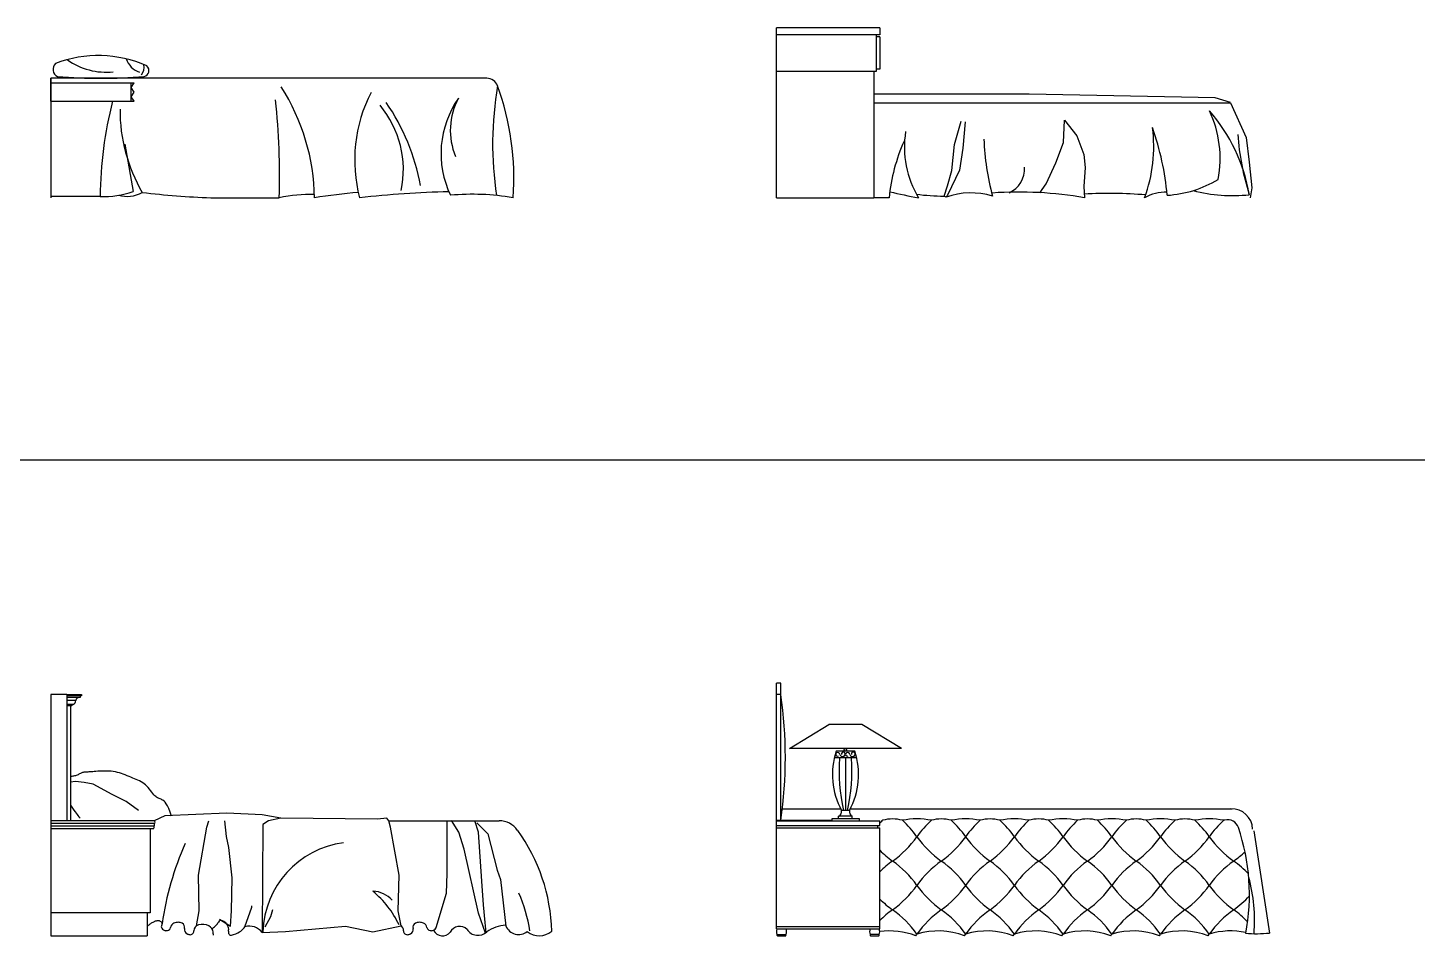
# Model space of a CAD drawing. Header units: millimetres. Extents: x 30176 to 68715, y 55479 to 72995.
# Drawn here: x 50047 to 56095, y 64044 to 68003 of the extents above; entities that cross this region are included whole.
import ezdxf

# ---------------------------------------------------------------- set-up
doc = ezdxf.new("R2010")
doc.units = ezdxf.units.MM
doc.linetypes.add('DASHED2', pattern=[0.375, 0.25, -0.125])
doc.layers.add('www.cad-blocks.net', color=7, linetype='Continuous')

# ---------------------------------------------------------------- blocks, each defined once
blk = doc.blocks.new('A$C09231037')
for p, q in [((1897.6, 520), (0, 520)), ((0, 420), (0, 520)), ((0, 520), (0, 420)), ((0, 500), (362, 500)), ((350, 420), (350, 500)), ((350, 480), (362, 500)), ((362, 460), (350, 480)), ((350, 440), (362, 460)), ((362, 420), (350, 440)), ((0, 420), (362, 420)), ((0, 420), (0, 0)), ((321.5, 232.9), (358.2, 27.7)), ((214.6, 5.3), (0, 5.3)), ((696.3, 0), (994.5, 0))]:
    blk.add_line(p, q)
for centre, radius, start, end in [((206.2, 101.3), 517.8, 65.89884, 111.10118), ((43.9, 559.5), 34.6, 134.01824, 244.91792), ((239.9, 834.8), 288, 234.18581, 276.27341), ((413.9, 632.8), 90.2, 198.26199, 251.89169), ((356.6, 568.2), 50.1, 318.17447, 12.86891), ((400.8, 553.9), 26.3, 281.70521, 49.94007), ((217.6, 2712.6), 2192.6, 265.06923, 274.93077), ((1897.6, 470), 50, 20.03239, 90), ((3430, 234.5), 1506.8, 170.34767, 188.57098), ((846.9, 86.9), 1168.4, 355.73434, 20.03239), ((-2312, 88.1), 3307.7, 358.47453, 5.86186), ((236.7, -11.1), 911, 0.70086, 32.79173), ((1964.6, 164.6), 642.1, 152.75777, 194.8491), ((2119.2, 192.3), 420.8, 145.0106, 205.56789), ((2032.7, 293.2), 293.9, 151.44974, 202.69584), ((1971.1, -10.9), 1756.6, 165.80077, 179.47107), ((1005.6, 379.3), 704.4, 179.49268, 210.38787), ((1091.7, 120.3), 442.9, 348.48217, 39.60706), ((695.6, -112.1), 928.1, 10.24578, 34.59896), ((225.3, 408.9), 403.7, 268.47535, 289.22237), ((331.5, 144.6), 138.6, 254.43224, 298.68108), ((845.4, 3874.9), 3877.8, 263.37425, 267.79594), ((1125.5, -587.9), 602.3, 87.91451, 102.56009), ((1780.5, -4330.9), 4376.9, 95.8002, 98.31202), ((1814.3, -4150.1), 4176.7, 91.11698, 96.46604), ((1835.7, -1011.9), 1027.1, 80.11622, 95.36405)]:
    blk.add_arc(centre, radius, start, end)
blk = doc.blocks.new('A$C2FF713C3')
for p, q in [((0, 1050.5), (0, 0.5)), ((70, 1050.5), (0, 1050.5)), ((70, 1050.5), (70, 500.5)), ((70, 1050.5), (133.7, 1050.5)), ((127.4, 1044.2), (70, 1044.2)), ((125.8, 1038), (70, 1038)), ((127.4, 1038), (125.8, 1038)), ((133.7, 1044.2), (127.4, 1044.2)), ((127.4, 1044.2), (127.4, 1038)), ((133.7, 1050.5), (133.7, 1044.2)), ((108.5, 1024.2), (70, 1024.2)), ((91.3, 1006.7), (70, 1006.7)), ((91.3, 1000.5), (70, 1000.5)), ((85, 1000.5), (85, 500.5)), ((97.5, 1006.7), (91.3, 1006.7)), ((91.3, 1006.7), (91.3, 1000.5)), ((87.4, 693.2), (83.6, 693.1)), ((107.4, 672.2), (85.3, 669.2)), ((91.2, 693.6), (87.4, 693.2)), ((95.1, 694.2), (91.2, 693.6)), ((99, 694.9), (95.1, 694.2)), ((102.9, 695.9), (99, 694.9)), ((106.8, 697), (102.9, 695.9)), ((110.7, 698.3), (106.8, 697)), ((144.4, 667.7), (107.4, 672.2)), ((114.5, 699.7), (110.7, 698.3)), ((118.2, 701.2), (114.5, 699.7)), ((121.8, 702.9), (118.2, 701.2)), ((125.3, 704.5), (121.8, 702.9)), ((128.7, 706.1), (125.3, 704.5)), ((131.9, 707.6), (128.7, 706.1)), ((134.9, 709), (131.9, 707.6)), ((137.8, 710.2), (134.9, 709)), ((140.5, 711.1), (137.8, 710.2)), ((143, 711.8), (140.5, 711.1)), ((145.5, 712.2), (143, 711.8)), ((184.4, 660.3), (144.4, 667.7)), ((148, 712.5), (145.5, 712.2)), ((150.6, 712.6), (148, 712.5)), ((153.6, 712.7), (150.6, 712.6)), ((156.9, 712.7), (153.6, 712.7)), ((160.7, 712.8), (156.9, 712.7)), ((165.1, 713), (160.7, 712.8)), ((170.2, 713.4), (165.1, 713)), ((175.9, 713.9), (170.2, 713.4)), ((182.3, 714.4), (175.9, 713.9)), ((189.2, 715), (182.3, 714.4)), ((196.5, 715.6), (189.2, 715)), ((204.1, 716.2), (196.5, 715.6)), ((212.1, 716.7), (204.1, 716.2)), ((220.3, 717.1), (212.1, 716.7)), ((228.7, 717.3), (220.3, 717.1)), ((237.2, 717.3), (228.7, 717.3)), ((245.8, 717.1), (237.2, 717.3)), ((254.4, 716.7), (245.8, 717.1)), ((263.2, 715.9), (254.4, 716.7)), ((271.9, 714.8), (263.2, 715.9)), ((280.7, 713.3), (271.9, 714.8)), ((289.5, 711.4), (280.7, 713.3)), ((298.2, 709.1), (289.5, 711.4)), ((306.9, 706.4), (298.2, 709.1)), ((315.5, 703.4), (306.9, 706.4)), ((324, 700.1), (315.5, 703.4)), ((332.3, 696.8), (324, 700.1)), ((340.6, 693.4), (332.3, 696.8)), ((348.7, 690), (340.6, 693.4)), ((356.6, 686.7), (348.7, 690)), ((364.3, 683.5), (356.6, 686.7)), ((371.9, 680.4), (364.3, 683.5)), ((379.2, 677.3), (371.9, 680.4)), ((386.3, 674), (379.2, 677.3)), ((393.1, 670.5), (386.3, 674)), ((399.8, 666.5), (393.1, 670.5)), ((406.2, 662.1), (399.8, 666.5)), ((267.2, 614.5), (184.4, 660.3)), ((327.9, 585), (267.2, 614.5)), ((412.3, 657), (406.2, 662.1)), ((418.1, 651.3), (412.3, 657)), ((423.7, 645.1), (418.1, 651.3)), ((429.1, 638.6), (423.7, 645.1)), ((434.2, 632), (429.1, 638.6)), ((439, 625.6), (434.2, 632)), ((443.7, 619.6), (439, 625.6)), ((448.1, 614.1), (443.7, 619.6)), ((452.4, 609.5), (448.1, 614.1)), ((456.4, 605.9), (452.4, 609.5)), ((460.3, 603), (456.4, 605.9)), ((84.9, 568), (93.7, 555.7)), ((93.7, 555.7), (100.6, 546.3)), ((100.6, 546.3), (105.9, 539)), ((381.3, 544.7), (327.9, 585)), ((464.2, 600.8), (460.3, 603)), ((468, 599.1), (464.2, 600.8)), ((471.7, 597.6), (468, 599.1)), ((475.6, 596.1), (471.7, 597.6)), ((479.6, 594.4), (475.6, 596.1)), ((483.7, 592.3), (479.6, 594.4)), ((488, 589.7), (483.7, 592.3)), ((492.6, 586), (488, 589.7)), ((497.4, 581), (492.6, 586)), ((502.4, 574.2), (497.4, 581)), ((507.8, 565.1), (502.4, 574.2)), ((513.4, 553.5), (507.8, 565.1)), ((519.3, 538.8), (513.4, 553.5)), ((450, 500.5), (0, 500.5)), ((450, 488.5), (0, 488.5)), ((105.9, 539), (110.1, 533.2)), ((110.1, 533.2), (113.9, 528.2)), ((113.9, 528.2), (117.6, 523.3)), ((117.6, 523.3), (121.8, 517.9)), ((121.8, 517.9), (127, 511.4)), ((495.7, 521.8), (450, 500.5)), ((766.6, 534.5), (495.7, 521.8)), ((525.6, 520.7), (519.3, 538.8)), ((679.4, 472.9), (687.3, 500.5)), ((764.1, 432.4), (757.6, 500.5)), ((919.2, 526), (766.6, 534.5)), ((1001, 512.1), (919.2, 526)), ((923, 485), (919.8, 13.9)), ((947.7, 499.8), (923, 485)), ((1001, 512.1), (947.7, 499.8)), ((1422.2, 508), (1001, 512.1)), ((1463.2, 511.6), (1422.2, 508)), ((1471.1, 500.5), (1463.2, 511.6)), ((1479, 472.9), (1471.1, 500.5)), ((1471.1, 500.5), (1951, 500.5)), ((1725.7, 369.9), (1725.7, 500.5)), ((1776.6, 450.8), (1743.5, 502.3)), ((1861.3, 450.8), (1846, 500.5)), ((1853.9, 491.3), (1901.8, 443.5)), ((448.7, 477.5), (0, 477.5)), ((446.9, 465.5), (0, 465.5)), ((431.9, 465.5), (431.9, 100.5)), ((642.6, 263.3), (679.4, 472.9)), ((775.1, 384.6), (764.1, 432.4)), ((1515.8, 263.3), (1479, 472.9)), ((1798.7, 377.3), (1776.6, 450.8)), ((1876, 237.5), (1861.3, 450.8)), ((1901.8, 443.5), (1942.3, 285.3)), ((789.8, 252.2), (775.1, 384.6)), ((1725.7, 270.6), (1725.7, 369.9)), ((1861.3, 97.8), (1798.7, 377.3)), ((646.3, 108.8), (642.6, 263.3)), ((786.1, 108.8), (789.8, 252.2)), ((1512.2, 108.8), (1515.8, 263.3)), ((1722, 186), (1725.7, 270.6)), ((1942.3, 285.3), (1957, 244.9)), ((1957, 244.9), (1981.3, 42.2)), ((1677.5, 36.3), (1722, 186)), ((1883.4, 134.6), (1876, 237.5)), ((844.9, 39.6), (874.4, 124.2)), ((874.4, 124.2), (875.1, 130)), ((1890.7, 57.3), (1883.4, 134.6)), ((431.9, 100.5), (0, 100.5)), ((419.9, 100.5), (419.9, 0.5)), ((634, 43.7), (646.3, 108.8)), ((734.6, 72), (782.5, 42.6)), ((782.5, 42.6), (786.1, 108.8)), ((956.4, 83.1), (931.8, 36.9)), ((964.4, 113.4), (956.4, 83.1)), ((1524.4, 43.7), (1512.2, 108.8)), ((1892.4, 12.1), (1861.3, 97.8)), ((0, 0.5), (419.9, 0.5)), ((919.8, 13.9), (1021.5, 19.4)), ((1021.5, 19.4), (1282.6, 41.6)), ((1282.6, 41.6), (1401.6, 17.8)), ((1401.6, 17.8), (1524.4, 43.7)), ((1894.7, 13.8), (1890.7, 57.3))]:
    blk.add_line(p, q)
for centre, radius, start, end in [((125, 1021.3), 16.8, 87.42116, 169.92904), ((90, 1023.7), 18.5, 293.7928, 1.50079), ((443.2, 483.7), 8.28, 310.99411, 35.0512), ((447.3, 494.5), 6.6, 294.61118, 65.38882), ((1951, 400.5), 100, 35.83195, 90), ((435.7, 473.3), 13.6, 324.97742, 17.95445), ((1396.7, 0.2), 783.8, 1.45705, 35.83195), ((1735.3, -117.1), 1261.8, 155.69024, 172.29016), ((1327.7, 3.6), 404.9, 97.57237, 178.02017), ((1400.1, 81.1), 112.5, 40.70885, 88.9264), ((1125.8, -139.2), 432.6, 25.56932, 50.29378), ((1449, -72.7), 642.9, 8.37443, 23.73381), ((517.4, -93.9), 169, 111.78143, 115.93806), ((474.5, 13.6), 53.3, 104.37799, 111.78143), ((466.1, 46.3), 19.5, 71.58245, 104.37799), ((464.6, 41.9), 24.2, 42.22901, 71.58245), ((762.4, 35.7), 40.4, 136.79901, 149.81727), ((740.9, 55.9), 10.9, 81.87802, 136.79901), ((738.1, 36.1), 30.8, 50.07733, 81.87802), ((259.9, 249), 261.9, 307.63119, 310.56693), ((478.1, -13.1), 79.2, 115.93806, 127.15402), ((490.7, 39.5), 10.2, 140.3102, 217.27929), ((475.7, 51.9), 9.23, 320.3102, 42.22901), ((513.6, 57), 39, 217.27929, 233.1579), ((500.7, 39.8), 17.5, 233.1579, 256.94088), ((500.6, 39.4), 17.2, 256.94088, 270), ((500.6, 74), 51.8, 270, 277.51528), ((505.3, 38.6), 16, 277.51528, 349.78267), ((546.4, 31.2), 25.7, 114.29273, 169.78267), ((554.4, 13.4), 45.2, 90, 114.29273), ((554.4, 20.7), 37.9, 63.42724, 90), ((562.2, 36.4), 20.3, 346.09021, 63.42724), ((601.7, 26.6), 20.3, 166.09021, 243.58133), ((609.7, 42.8), 38.3, 243.58133, 251.5824), ((612.4, 50.9), 46.9, 251.5824, 258.81111), ((606.5, 21.1), 16.5, 258.81111, 1.75785), ((648.9, 22.4), 25.9, 104.59371, 181.75785), ((658.8, -15.6), 65.2, 63.45814, 104.59371), ((673, 12.8), 33.4, 4.66977, 63.45814), ((674.1, 83.9), 58.7, 296.89415, 314.45228), ((713.3, 7.3), 7.4, 170.64836, 198.63453), ((677.4, 13.2), 29, 350.64836, 4.66977), ((711.6, 6.7), 5.58, 198.63453, 218.42959), ((207.6, 559.5), 724.9, 314.45228, 314.97091), ((575.9, 190.8), 203.8, 314.97091, 315.94905), ((696.8, 73.9), 35.6, 315.94905, 329.81727), ((735.6, 33.1), 34.7, 33.71681, 50.07733), ((690, 2.7), 89.5, 23.5428, 33.71681), ((747.6, 27.8), 26.6, 343.69737, 23.5428), ((788.5, 15.9), 15.9, 163.69737, 216.05798), ((783.9, 12.5), 10.2, 216.05798, 282.98191), ((759.3, 118.9), 119.4, 282.98191, 301.5385), ((783.2, 80.1), 73.8, 301.5385, 318.3377), ((782.8, 80.4), 74.3, 318.3377, 326.7067), ((863.8, -27), 69.2, 36.67542, 105.79154), ((957.7, 57), 57.3, 227.99499, 228.65775), ((1509.5, 22.4), 25.9, 358.24215, 61.16814), ((1551.9, 21.1), 16.5, 178.24215, 281.18889), ((1546, 50.9), 46.9, 281.18889, 288.4176), ((1548.7, 42.8), 38.3, 288.4176, 296.41867), ((1556.8, 26.6), 20.3, 296.41867, 13.90979), ((1596.2, 36.4), 20.3, 116.57276, 193.90979), ((1604, 20.7), 37.9, 90, 116.57276), ((1604, 13.4), 45.2, 65.70727, 90), ((1612, 31.2), 25.7, 10.21733, 65.70727), ((1653.1, 38.6), 16, 190.21733, 262.48472), ((1657.8, 74), 51.8, 262.48472, 270), ((1657.8, 39.4), 17.2, 270, 283.05912), ((1657.7, 39.8), 17.5, 283.05912, 306.8421), ((1704.6, 43.4), 43.5, 208.05971, 320.53056), ((1644.8, 57), 39, 306.8421, 322.72071), ((1667.7, 39.5), 10.2, 322.72071, 344.91412), ((1779.5, -6.4), 46.9, 46.72075, 151.78128), ((1859.7, 59.2), 57.3, 213.23769, 312.00501), ((1983.6, -94.9), 140.5, 91.35454, 127.50961), ((2036.9, 65.4), 60.1, 201.78863, 308.33048), ((2126, 84.9), 84.4, 232.07783, 309.92484)]:
    blk.add_arc(centre, radius, start, end)
blk = doc.blocks.new('A$C2CBB4FC8')
for p, q in [((0, 30), (0, 1100.2)), ((20, 500), (20, 1100.2)), ((57, 814.9), (229.1, 919.9)), ((371.9, 920), (229.1, 920)), ((544.1, 815), (371.7, 919.9)), ((544.1, 815), (56.9, 815)), ((341.4, 803.4), (260.4, 803.4)), ((349.6, 774), (252.2, 774)), ((300.5, 774), (300.5, 545.9)), ((26.4, 552.8), (280, 552.8)), ((318.2, 545.9), (283.6, 545.9)), ((321.8, 552.8), (1984.8, 552.8)), ((0, 502.8), (242.8, 502.8)), ((0, 500), (450, 500)), ((242.8, 510.5), (360.2, 510.5)), ((242.8, 500), (242.8, 510.5)), ((330.6, 521.1), (271.1, 521.1)), ((271.1, 510.4), (271.1, 521.1)), ((330.6, 510.4), (330.6, 521.1)), ((360.2, 510.5), (360.2, 500)), ((450, 480), (450, 500)), ((0, 480), (441, 480)), ((0, 470), (441, 470)), ((441, 470), (441, 480)), ((441, 480), (450, 480)), ((441, 470), (450, 470)), ((450, 30), (450, 470)), ((2079, 457.3), (2146.4, 12)), ((0, 40), (450, 40)), ((0, 30), (446.2, 30)), ((3.7, 5.3), (40.7, 5.3)), ((4.3, 0), (40.7, 0.2)), ((446.3, 5.3), (409.3, 5.3)), ((409.3, 0.2), (446.3, 0.2)), ((446.2, 30), (450, 30))]:
    blk.add_line(p, q)
at = {"linetype": 'DASHED2', "ltscale": 200}
for p, q in [((20, 1100.2), (0, 1100.2)), ((20, 1050.2), (0, 1050.2))]:
    blk.add_line(p, q, dxfattribs=at)
blk.add_circle((300.4, 809.3), 5.55)
for centre, radius, start, end in [((-1923, 776.5), 1962.2, 351.98085, 8.01915), ((569.5, 701.5), 325.5, 161.75175, 208.55348), ((266, 789.4), 7.68, 119.4364, 301.41738), ((266.9, 787), 10.2, 11.11614, 117.18141), ((287.3, 791.6), 10.7, 194.17222, 261.89187), ((291.3, 791.8), 8.04, 0.25256, 200.77521), ((289.3, 790.4), 10.1, 249.1053, 8.40516), ((309.1, 789.4), 7.68, 119.4364, 301.41738), ((310, 787), 10.2, 11.11614, 117.18141), ((32.3, 701.5), 325.5, 331.44654, 18.24822), ((330.4, 791.6), 10.7, 194.17222, 261.89187), ((334.4, 791.8), 8.04, 0.25256, 200.77521), ((332.4, 790.4), 10.1, 249.1053, 8.40516), ((1063.6, 716), 790.3, 175.8324, 192.45155), ((-461.8, 716), 790.3, 347.54845, 4.1676), ((259.7, 542.3), 24.2, 298.69703, 8.72866), ((342.1, 542.3), 24.2, 171.27134, 241.30297), ((1981.7, 461.2), 91.6, 2.0559, 91.92584), ((767.1, 170.1), 450.8, 132.43886, 134.70005), ((505.8, 340.4), 168, 75.19627, 104.80373), ((611.9, 178.7), 330.2, 78.97276, 101.02724), ((244.5, 170.1), 450.8, 35.42223, 47.56114), ((979.2, 170.1), 450.8, 132.43886, 144.57777), ((717.9, 340.4), 168, 75.19627, 104.80373), ((824, 178.7), 330.2, 78.97276, 101.02724), ((456.7, 170.1), 450.8, 35.42223, 47.56114), ((1191.3, 170.1), 450.8, 132.43886, 144.57777), ((930.1, 340.4), 168, 75.19627, 104.80373), ((1036.1, 178.7), 330.2, 78.97276, 101.02724), ((668.8, 170.1), 450.8, 35.42223, 47.56114), ((1403.5, 170.1), 450.8, 132.43886, 144.57777), ((1142.2, 340.4), 168, 75.19627, 104.80373), ((1248.3, 178.7), 330.2, 78.97276, 101.02724), ((880.9, 170.1), 450.8, 35.42223, 47.56114), ((1615.6, 170.1), 450.8, 132.43886, 144.57777), ((1354.3, 340.4), 168, 75.19627, 104.80373), ((1460.4, 178.7), 330.2, 78.97276, 101.02724), ((1093.1, 170.1), 450.8, 35.42223, 47.56114), ((1827.7, 170.1), 450.8, 132.43886, 144.57777), ((1566.5, 340.4), 168, 75.19627, 104.80373), ((1672.5, 178.7), 330.2, 78.97276, 101.02724), ((1305.2, 170.1), 450.8, 35.42223, 47.56114), ((2039.9, 170.1), 450.8, 132.43886, 144.57777), ((1778.6, 340.4), 168, 75.19627, 104.80373), ((1884.7, 178.7), 330.2, 78.97276, 101.02724), ((1517.3, 170.1), 450.8, 35.42223, 47.56114), ((2252, 170.1), 450.8, 132.43886, 144.57777), ((1973.9, 416.1), 90.5, 104.15257, 106.75126), ((1964, 455.4), 50, 18.85091, 104.15257), ((244.5, 692.6), 450.8, 305.42223, 324.57777), ((979.2, 692.6), 450.8, 215.42223, 234.57777), ((456.7, 692.6), 450.8, 305.42223, 324.57777), ((1191.3, 692.6), 450.8, 215.42223, 234.57777), ((668.8, 692.6), 450.8, 305.42223, 324.57777), ((1403.5, 692.6), 450.8, 215.42223, 234.57777), ((880.9, 692.6), 450.8, 305.42223, 324.57777), ((1615.6, 692.6), 450.8, 215.42223, 234.57777), ((1093.1, 692.6), 450.8, 305.42223, 324.57777), ((1827.7, 692.6), 450.8, 215.42223, 234.57777), ((1305.2, 692.6), 450.8, 305.42223, 324.57777), ((2039.9, 692.6), 450.8, 215.42223, 234.57777), ((1517.3, 692.6), 450.8, 305.42223, 324.57777), ((2252, 692.6), 450.8, 215.42223, 234.57777), ((1162.1, 181.6), 897.3, 349.02564, 18.85091), ((767.1, 692.6), 450.8, 225.29995, 234.57777), ((1729.5, 692.6), 450.8, 305.42223, 313.58982), ((767.1, -42), 450.8, 125.42223, 134.70005), ((244.5, -42), 450.8, 35.42223, 54.57777), ((979.2, -42), 450.8, 125.42223, 144.57777), ((456.7, -42), 450.8, 35.42223, 54.57777), ((1191.3, -42), 450.8, 125.42223, 144.57777), ((668.8, -42), 450.8, 35.42223, 54.57777), ((1403.5, -42), 450.8, 125.42223, 144.57777), ((880.9, -42), 450.8, 35.42223, 54.57777), ((1615.6, -42), 450.8, 125.42223, 144.57777), ((1093.1, -42), 450.8, 35.42223, 54.57777), ((1827.7, -42), 450.8, 125.42223, 144.57777), ((1305.2, -42), 450.8, 35.42223, 54.57777), ((2039.9, -42), 450.8, 125.42223, 144.57777), ((1517.3, -42), 450.8, 35.42223, 54.57777), ((2252, -42), 450.8, 125.42223, 144.57777), ((1729.5, -42), 450.8, 43.74378, 54.57777), ((1367.6, 66.1), 714.1, 355.43453, 15.2872), ((244.5, 480.5), 450.8, 305.42223, 324.57777), ((979.2, 480.5), 450.8, 215.42223, 234.57777), ((456.7, 480.5), 450.8, 305.42223, 324.57777), ((1191.3, 480.5), 450.8, 215.42223, 234.57777), ((668.8, 480.5), 450.8, 305.42223, 324.57777), ((1403.5, 480.5), 450.8, 215.42223, 234.57777), ((880.9, 480.5), 450.8, 305.42223, 324.57777), ((1615.6, 480.5), 450.8, 215.42223, 234.57777), ((1093.1, 480.5), 450.8, 305.42223, 324.57777), ((1827.7, 480.5), 450.8, 215.42223, 234.57777), ((1305.2, 480.5), 450.8, 305.42223, 324.57777), ((2039.9, 480.5), 450.8, 215.42223, 234.57777), ((1517.3, 480.5), 450.8, 305.42223, 324.57777), ((2252, 480.5), 450.8, 215.42223, 234.57777), ((767.1, 480.5), 450.8, 225.29995, 234.57777), ((1729.5, 480.5), 450.8, 305.42223, 317.05115), ((767.1, -254.2), 450.8, 125.42223, 134.70005), ((244.5, -254.2), 450.8, 35.42223, 54.57777), ((979.2, -254.2), 450.8, 125.42223, 144.57777), ((456.7, -254.2), 450.8, 35.42223, 54.57777), ((1191.3, -254.2), 450.8, 125.42223, 144.57777), ((668.8, -254.2), 450.8, 35.42223, 54.57777), ((1403.5, -254.2), 450.8, 125.42223, 144.57777), ((880.9, -254.2), 450.8, 35.42223, 54.57777), ((1615.6, -254.2), 450.8, 125.42223, 144.57777), ((1093.1, -254.2), 450.8, 35.42223, 54.57777), ((1827.7, -254.2), 450.8, 125.42223, 144.57777), ((1305.2, -254.2), 450.8, 35.42223, 54.57777), ((2039.9, -254.2), 450.8, 125.42223, 144.57777), ((1517.3, -254.2), 450.8, 35.42223, 54.57777), ((2252, -254.2), 450.8, 125.42223, 144.57777), ((1729.5, -254.2), 450.8, 44.43014, 54.57777), ((22.6, 17.6), 22.5, 146.47854, 213.12393), ((5.1, 2.8), 2.86, 117.74055, 254.86715), ((21.9, 17.6), 22.5, 326.87607, 33.52146), ((39.6, 2.8), 2.76, 293.43253, 66.56747), ((428.1, 17.6), 22.5, 146.47854, 213.12393), ((410.4, 2.8), 2.76, 113.43253, 246.56747), ((444.9, 2.8), 2.86, 285.13285, 62.25945), ((427.4, 17.6), 22.5, 326.87607, 33.52146), ((493.4, -296.7), 317.9, 69.0795, 97.85611), ((244.5, 268.3), 450.8, 323.50081, 324.57777), ((705.5, -296.7), 317.9, 69.0795, 107.12838), ((456.7, 268.3), 450.8, 323.50081, 324.57777), ((917.6, -296.7), 317.9, 69.0795, 107.12838), ((668.8, 268.3), 450.8, 323.50081, 324.57777), ((1129.8, -296.7), 317.9, 69.0795, 107.12838), ((880.9, 268.3), 450.8, 323.50081, 324.57777), ((1341.9, -296.7), 317.9, 69.0795, 107.12838), ((1093.1, 268.3), 450.8, 323.50081, 324.57777), ((1554, -296.7), 317.9, 69.0795, 107.12838), ((1305.2, 268.3), 450.8, 323.50081, 324.57777), ((1766.2, -296.7), 317.9, 69.0795, 107.12838), ((1517.3, 268.3), 450.8, 323.50081, 324.57777), ((1978.3, -296.7), 317.9, 78.12257, 107.12838), ((2087.2, 659.3), 650.1, 266.00083, 275.23167)]:
    blk.add_arc(centre, radius, start, end)
blk = doc.blocks.new('A$C54EB6EC6')
for p, q in [((450, 740), (0, 740)), ((0, 0), (0, 740)), ((450, 740), (450, 710)), ((450, 710), (0, 710)), ((435, 710), (435, 550)), ((450, 700), (435, 700)), ((450, 700), (450, 560)), ((435, 550), (0, 550)), ((425, 550), (425, 0)), ((450, 560), (435, 560)), ((1100, 450.7), (425, 450.7)), ((1910.2, 434.9), (1100, 450.7)), ((1976.6, 414.4), (1910.2, 434.9)), ((425, 413.9), (1976.6, 413.9)), ((1976.6, 413.9), (2044.9, 263.1)), ((776, 231.8), (804.2, 332.8)), ((821.4, 330.7), (811.1, 216.4)), ((1249.8, 240.6), (1254.1, 337.5)), ((1253.7, 338), (1307.8, 269.5)), ((1307.8, 269.5), (1338.7, 189.1)), ((2044.9, 263.1), (2058.2, 155)), ((763.6, 118.5), (776, 231.8)), ((811.1, 216.4), (796.6, 120.5)), ((1217, 152), (1249.8, 240.6)), ((1338.7, 189.1), (1344.9, 131.4)), ((1174.6, 61.4), (1217, 152)), ((1344.9, 131.4), (1338.7, 49)), ((2058.2, 155), (2069.3, 43.2)), ((796.6, 120.5), (744.7, 10.8)), ((745.1, 52.5), (763.6, 118.5)), ((1146.5, 22), (1174.6, 61.4)), ((730.2, 6.7), (745.1, 52.5)), ((738.5, 2.6), (730.2, 6.7)), ((744.7, 10.8), (738.5, 2.6)), ((1338.7, 49), (1341.8, 0)), ((2069.3, 43.2), (2062.9, 0)), ((0, 0), (425, 0)), ((490.7, 0), (425, 0))]:
    blk.add_line(p, q)
for centre, radius, start, end in [((1319.2, -113.5), 750.2, 9.7398, 41.02669), ((1447.2, 171), 484.8, 349.1987, 25.39708), ((999, 222.9), 643.8, 339.74671, 7.35523), ((486.9, -99.4), 1219.6, 5.18756, 19.38006), ((1305.3, -82.4), 818.8, 156.27486, 174.22585), ((984.9, 221.1), 427.6, 170.99291, 211.1277), ((2029.3, 298.4), 1126.6, 182.21128, 194.96984), ((3092.2, 345.3), 1085.4, 183.66932, 197.7775), ((965.2, 126.2), 115.6, 294.41936, 3.61017), ((1670.2, 501.2), 491.4, 273.66074, 301.02306), ((1036.8, 2335.8), 2372.9, 256.76964, 259.85576), ((761.2, 1286.2), 1279.9, 263.21735, 268.61221), ((847.2, -306.5), 327.6, 73.37511, 109.37969), ((1054.6, -1668.7), 1693.3, 80.23431, 93.8486), ((1447.4, -1938.8), 1957.7, 85.31455, 93.12385), ((1694.9, -161.9), 186.2, 88.34447, 119.59675), ((1986.3, 690), 680.5, 255.3853, 276.09819)]:
    blk.add_arc(centre, radius, start, end)
blk = doc.blocks.new('FORMAT')
at = {"color": 155, "true_color": 0x546d8e}
blk.add_line((33904.5, 66121.8), (68715.5, 66121.8), dxfattribs=at)

msp = doc.modelspace()

# ---------------------------------------------------------------- block references
for name, p in [('A$C54EB6EC6', (53305.7, 67262.9)), ('A$C09231037', (50147.4, 67262.9)), ('A$C2CBB4FC8', (53305.7, 64050.3)), ('A$C2FF713C3', (50147.4, 64050.3))]:
    msp.add_blockref(name, p)
at = {"layer": 'www.cad-blocks.net'}
msp.add_blockref('FORMAT', (0, 0), dxfattribs=at)

doc.saveas('drawing.dxf')
